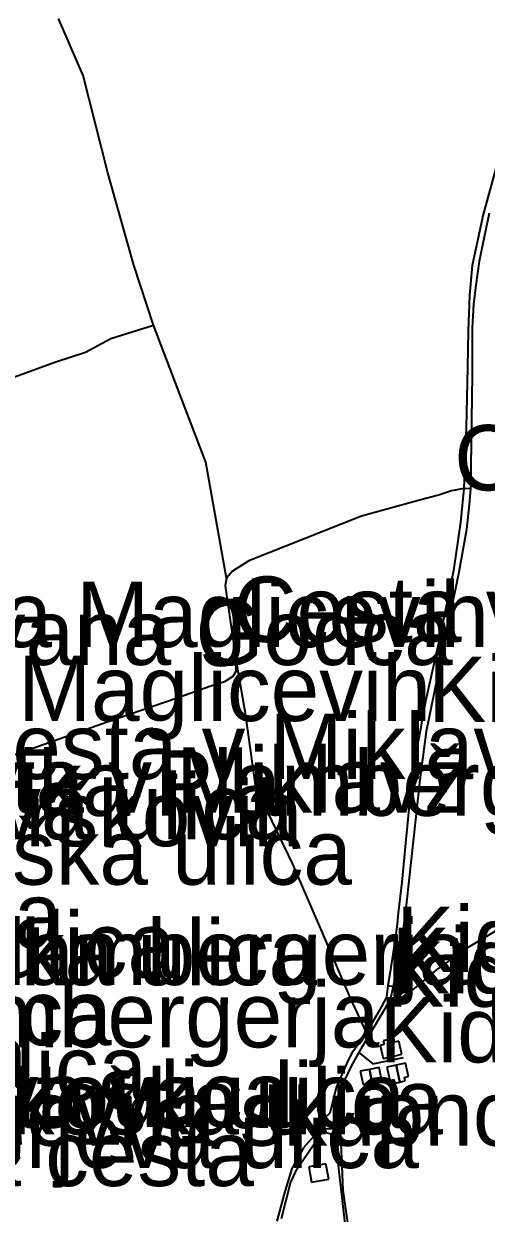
# Model space of a CAD drawing. Extents: x -8864 to 13231, y -7697 to 8949.
# Drawn here: x 786 to 1225, y 676 to 1805 of the extents above; entities that cross this region are included whole.
import ezdxf

# ---------------------------------------------------------------- set-up
doc = ezdxf.new("R2010")
doc.units = 0
for name, color, linetype in [('OSM_BUILDING_HOUSE', 9, 'CONTINUOUS'), ('OSM_HIGHWAY_CYCLEWAY', 8, 'CONTINUOUS'), ('OSM_HIGHWAY_FOOTWAY', 8, 'CONTINUOUS'), ('OSM_HIGHWAY_PATH', 8, 'CONTINUOUS'), ('OSM_HIGHWAY_RESIDENTIAL', 8, 'CONTINUOUS'), ('OSM_HIGHWAY_TERTIARY', 8, 'CONTINUOUS'), ('OSM_HIGHWAY_TRACK', 8, 'CONTINUOUS'), ('OSM_HIGHWAY_UNCLASSIFIED', 8, 'CONTINUOUS'), ('OSM_LABELS', 8, 'CONTINUOUS')]:
    doc.layers.add(name, color=color, linetype=linetype)

msp = doc.modelspace()

# ---------------------------------------------------------------- linework, layer by layer
at = {"layer": 'OSM_BUILDING_HOUSE'}
for p, q in [((1128.376847, 836.263685), (1124.487107, 835.329647)), ((1132.43504, 840.933872), (1127.53458, 839.755206)), ((1127.53458, 839.755206), (1128.376847, 836.263685)), ((1137.366128, 842.123657), (1132.43504, 840.933872)), ((1136.263525, 825.010758), (1132.43504, 840.933872)), ((1132.43504, 840.933872), (1136.263525, 825.010758)), ((1138.208395, 838.621017), (1137.366128, 842.123657)), ((1142.167047, 839.577294), (1138.208395, 838.621017)), ((1145.160922, 827.145701), (1142.167047, 839.577294)), ((1124.487107, 835.329647), (1127.480981, 822.898055)), ((1127.480981, 822.898055), (1136.263525, 825.010758)), ((1136.263525, 825.010758), (1145.160922, 827.145701)), ((1123.476387, 814.525077), (1114.387565, 812.657002)), ((1126.064442, 801.937811), (1123.476387, 814.525077)), ((1139.778073, 816.6489), (1130.934274, 814.702989)), ((1130.934274, 814.702989), (1133.683126, 802.238037)), ((1148.690785, 818.60593), (1139.778073, 816.6489)), ((1143.300279, 800.659069), (1139.778073, 816.6489)), ((1139.778073, 816.6489), (1143.300279, 800.659069)), ((1151.447293, 806.096501), (1148.690785, 818.60593)), ((1114.387565, 812.657002), (1105.666278, 810.855644)), ((1105.666278, 810.855644), (1108.231362, 798.401812)), ((1117.687719, 796.611574), (1114.387565, 812.657002)), ((1114.387565, 812.657002), (1117.687719, 796.611574)), ((1122.082819, 801.114969), (1126.064442, 801.937811)), ((1133.683126, 802.238037), (1137.634122, 803.105358)), ((1137.634122, 803.105358), (1138.407476, 799.580479)), ((1143.300279, 800.659069), (1148.284965, 801.74878)), ((1147.519269, 805.2403), (1151.447293, 806.096501)), ((1148.284965, 801.74878), (1147.519269, 805.2403)), ((1108.231362, 798.401812), (1112.15173, 799.202416)), ((1112.15173, 799.202416), (1112.894456, 795.621939)), ((1112.894456, 795.621939), (1117.687719, 796.611574)), ((1117.687719, 796.611574), (1122.794917, 797.667926)), ((1122.794917, 797.667926), (1122.082819, 801.114969)), ((1138.407476, 799.580479), (1143.300279, 800.659069)), ((1073.047591, 723.133966), (1056.830131, 720.220659)), ((1075.658617, 708.656387), (1073.047591, 723.133966)), ((1056.830131, 720.220659), (1059.433501, 705.74308)), ((1059.433501, 705.74308), (1075.658617, 708.656387))]:
    msp.add_line(p, q, dxfattribs=at)
at = {"layer": 'OSM_HIGHWAY_CYCLEWAY'}
for p, q in [((1238.369202, 1682.946334), (1222.274254, 1624.135338)), ((1222.274254, 1624.135338), (1211.906718, 1575.698828)), ((1211.906718, 1575.698828), (1209.32632, 1547.688825)), ((1209.32632, 1547.688825), (1208.055263, 1513.818851)), ((1208.055263, 1513.818851), (1207.404421, 1478.937002)), ((1207.404421, 1478.937002), (1206.363073, 1421.971841)), ((1206.363073, 1421.971841), (1204.127238, 1364.061524)), ((1204.127238, 1364.061524), (1200.819428, 1331.881712)), ((1200.819428, 1331.881712), (1194.203807, 1286.302911)), ((1194.203807, 1286.302911), (1181.156332, 1223.021879)), ((1181.156332, 1223.021879), (1168.484049, 1166.423661)), ((1168.484049, 1166.423661), (1165.283436, 1151.078761)), ((1165.283436, 1151.078761), (1162.802578, 1135.622666)), ((1162.802578, 1135.622666), (1157.396758, 1107.957369)), ((1157.396758, 1107.957369), (1153.736727, 1079.269078)), ((1153.736727, 1079.269078), (1148.759697, 1030.55458)), ((1148.759697, 1030.55458), (1145.038411, 990.357614)), ((1145.038411, 990.357614), (1141.677001, 961.313499)), ((1141.677001, 961.313499), (1140.627997, 950.649906)), ((1140.627997, 950.649906), (1139.058318, 938.852124)), ((1139.058318, 938.852124), (1134.134887, 905.148942)), ((1134.134887, 905.148942), (1131.952651, 892.294808)), ((1131.952651, 892.294808), (1130.39063, 881.386586)), ((1130.39063, 881.386586), (1123.430445, 868.187748)), ((1123.430445, 868.187748), (1111.699969, 847.827957)), ((1111.699969, 847.827957), (1099.663214, 830.737297)), ((1097.442693, 827.924065), (1092.404408, 818.005478)), ((1099.663214, 830.737297), (1097.442693, 827.924065)), ((1092.404408, 818.005478), (1082.634116, 795.577461)), ((1082.634116, 795.577461), (1076.715279, 771.259131)), ((1076.715279, 771.259131), (1070.972553, 765.832818)), ((1070.972553, 765.832818), (1071.876075, 755.869753)), ((1071.876075, 755.869753), (1072.534574, 754.479816)), ((1072.534574, 754.479816), (1073.284957, 752.889729)), ((1073.284957, 752.889729), (1077.626458, 751.522031)), ((1079.816351, 751.566509), (1077.626458, 751.522031)), ((1077.626458, 751.522031), (1077.733656, 740.558211)), ((1082.580517, 751.633226), (1079.816351, 751.566509)), ((1087.167041, 751.744421), (1082.580517, 751.633226)), ((1087.496291, 742.859946), (1087.167041, 751.744421)), ((1077.733656, 740.558211), (1082.787255, 737.811697)), ((1082.787255, 737.811697), (1087.496291, 742.859946))]:
    msp.add_line(p, q, dxfattribs=at)
at = {"layer": 'OSM_HIGHWAY_FOOTWAY'}
for p, q in [((1131.952651, 892.294808), (1136.784198, 891.316293)), ((1134.088945, 878.762386), (1130.39063, 881.386586)), ((1136.784198, 891.316293), (1140.71988, 889.425979)), ((1140.71988, 889.425979), (1139.693847, 885.734308)), ((1139.693847, 885.734308), (1140.612683, 883.26578)), ((1140.612683, 883.26578), (1144.00472, 883.888472)), ((1144.00472, 883.888472), (1146.677002, 885.934459)), ((1068.905171, 751.711063), (1044.157848, 715.872938)), ((1072.534574, 754.479816), (1068.905171, 751.711063)), ((1089.356934, 697.914957), (1087.496291, 742.859946)), ((1044.157848, 715.872938), (1039.433499, 705.809797)), ((1039.433499, 705.809797), (1030.505473, 670.905709)), ((1120.704564, 479.917303), (1089.356934, 697.914957))]:
    msp.add_line(p, q, dxfattribs=at)
at = {"layer": 'OSM_HIGHWAY_PATH'}
for p, q in [((868.828579, 1506.502225), (909.303316, 1519.122849)), ((844.663186, 1493.392343), (868.828579, 1506.502225)), ((816.347716, 1484.418912), (844.663186, 1493.392343)), ((758.346178, 1463.358593), (816.347716, 1484.418912))]:
    msp.add_line(p, q, dxfattribs=at)
at = {"layer": 'OSM_HIGHWAY_RESIDENTIAL'}
for p, q in [((1104.37225, 828.746908), (1117.473323, 818.116673)), ((1117.473323, 818.116673), (1146.799513, 823.843212)), ((1062.021556, 749.943063), (1051.608079, 738.100804)), ((1068.813287, 754.691087), (1062.021556, 749.943063)), ((1071.876075, 755.869753), (1068.813287, 754.691087)), ((1082.657087, 756.336772), (1071.876075, 755.869753)), ((1051.608079, 738.100804), (1040.543759, 718.697289)), ((1040.543759, 718.697289), (1033.330895, 694.479034)), ((1033.330895, 694.479034), (1026.37071, 668.503899))]:
    msp.add_line(p, q, dxfattribs=at)
at = {"layer": 'OSM_HIGHWAY_TERTIARY'}
for p, q in [((1228.108864, 1625.425199), (1218.667822, 1579.790801)), ((1218.667822, 1579.790801), (1215.497836, 1557.073677)), ((1215.497836, 1557.073677), (1213.246688, 1538.615319)), ((1213.246688, 1538.615319), (1212.059858, 1516.47641)), ((1212.059858, 1516.47641), (1211.837805, 1472.365382)), ((1211.837805, 1472.365382), (1210.229842, 1363.872492)), ((1210.229842, 1363.872492), (1208.9205, 1348.861177)), ((1208.9205, 1348.861177), (1206.600439, 1325.109941)), ((1206.600439, 1325.109941), (1199.395231, 1284.701704)), ((1199.395231, 1284.701704), (1168.17777, 1133.365409)), ((1168.17777, 1133.365409), (1162.067509, 1087.597578)), ((1162.067509, 1087.597578), (1157.856176, 1046.655606)), ((1157.856176, 1046.655606), (1149.670877, 971.37664)), ((1149.670877, 971.37664), (1145.467201, 938.329508)), ((1145.467201, 938.329508), (1142.258931, 919.059427)), ((1142.258931, 919.059427), (1139.043004, 901.846453)), ((1139.043004, 901.846453), (1136.784198, 891.316293)), ((1136.784198, 891.316293), (1134.088945, 878.762386)), ((1134.088945, 878.762386), (1126.09507, 865.485712)), ((1126.09507, 865.485712), (1116.271179, 848.839831)), ((1116.271179, 848.839831), (1113.476386, 844.102927)), ((1113.476386, 844.102927), (1104.37225, 828.746908)), ((1104.37225, 828.746908), (1097.618804, 817.115918)), ((1097.618804, 817.115918), (1090.895985, 803.127597)), ((1090.895985, 803.127597), (1087.534576, 793.909537)), ((1087.534576, 793.909537), (1084.724468, 780.143605)), ((1084.724468, 780.143605), (1083.170104, 766.02185)), ((1083.170104, 766.02185), (1082.657087, 756.336772)), ((1082.657087, 756.336772), (1082.580517, 751.633226)), ((1082.580517, 751.633226), (1082.787255, 737.811697)), ((1082.787255, 737.811697), (1093.775005, 642.695557))]:
    msp.add_line(p, q, dxfattribs=at)
at = {"layer": 'OSM_HIGHWAY_TRACK'}
for p, q in [((842.549863, 1755.923565), (818.981713, 1810.197808)), ((865.888303, 1663.609537), (842.549863, 1755.923565)), ((890.47483, 1576.176966), (865.888303, 1663.609537)), ((909.303316, 1519.122849), (890.47483, 1576.176966)), ((943.514652, 1429.399663), (909.303316, 1519.122849)), ((958.920473, 1389.013665), (943.514652, 1429.399663)), ((978.621853, 1279.019644), (958.920473, 1389.013665)), ((996.592759, 1150.611742), (987.335484, 1203.184704)), ((1006.508533, 1080.514461), (996.592759, 1150.611742)), ((1041.485566, 1007.637306), (1006.508533, 1080.514461)), ((1069.03534, 944.033808), (1041.485566, 1007.637306)), ((1209.280378, 929.233763), (1295.20688, 980.917165)), ((1096.232892, 880.219039), (1069.03534, 944.033808)), ((1178.706102, 907.406199), (1209.280378, 929.233763)), ((1157.182363, 889.62613), (1178.706102, 907.406199)), ((1134.088945, 878.762386), (1145.987875, 881.52002)), ((1145.987875, 881.52002), (1157.182363, 889.62613)), ((1111.699969, 847.827957), (1096.232892, 880.219039)), ((1113.476386, 844.102927), (1111.699969, 847.827957))]:
    msp.add_line(p, q, dxfattribs=at)
at = {"layer": 'OSM_HIGHWAY_UNCLASSIFIED'}
for p, q in [((1180.061385, 1357.756771), (1163.292624, 1353.420169)), ((1192.17471, 1361.715311), (1180.061385, 1357.756771)), ((1204.127238, 1364.061524), (1192.17471, 1361.715311)), ((1210.229842, 1363.872492), (1204.127238, 1364.061524)), ((1163.292624, 1353.420169), (1106.738253, 1337.941835)), ((1106.738253, 1337.941835), (999.632575, 1295.454254)), ((999.632575, 1295.454254), (984.356923, 1285.746937)), ((978.621853, 1279.019644), (977.373767, 1271.892049)), ((984.356923, 1285.746937), (978.621853, 1279.019644)), ((977.373767, 1271.892049), (978.27729, 1265.431624)), ((978.27729, 1265.431624), (984.379894, 1223.800243)), ((984.379894, 1223.800243), (987.335484, 1203.184704)), ((987.335484, 1203.184704), (987.435024, 1190.375048)), ((984.624917, 1185.671503), (976.554472, 1180.523178)), ((987.435024, 1190.375048), (984.624917, 1185.671503)), ((962.787242, 1176.208815), (930.750485, 1164.711259)), ((976.554472, 1180.523178), (962.787242, 1176.208815)), ((930.750485, 1164.711259), (865.237461, 1142.11645)), ((865.237461, 1142.11645), (753.575887, 1102.831282))]:
    msp.add_line(p, q, dxfattribs=at)

# ---------------------------------------------------------------- texts
at = {"layer": 'OSM_LABELS'}
for s, p in [('Cesta v Miklavž', (1194.894029, 1362.249097)), ('Ulica Maglicevih', (628.433054, 1213.477723)), ('Cesta v Miklavž', (985.151143, 1218.420703)), ('Ulica Ivana Godca', (515.635585, 1196.540807)), ('Ulica Maglicevih', (573.332102, 1143.377497)), ('Kidričeva cesta', (1170.056341, 1142.472361)), ('Cesta v Miklavž', (715.241273, 1088.337024)), ('Ulica Ludvika Plambergerja', (393.89279, 1053.391974)), ('Cesta v Miklavž', (626.57087, 1056.380878)), ('Smukova ulica', (502.69871, 1031.121533)), ('Ulica Trškovih', (529.348885, 1024.547621)), ('Uskoška ulica', (585.810047, 988.008443)), ('Sadjarska ulica', (260.152128, 928.028572)), ('Češnjeva ulica', (391.016496, 899.868702)), ('Kidričeva cesta', (1139.66202, 905.15968)), ('Ulica Ludvika Plambergerja', (197.381339, 892.828544)), ('Stranska ulica', (543.509263, 892.584275)), ('Kidričeva cesta', (1135.436572, 885.039339)), ('Kidričeva cesta', (1130.092008, 872.124049)), ('Ulica Ludvika Plambergerja', (113.868903, 833.580922)), ('Kratka ulica', (436.101829, 835.608935)), ('Kidričeva cesta', (1123.857149, 819.363245)), ('Holcerjeva ulica', (203.88009, 794.290804)), ('Holcerjeva ulica', (317.429907, 782.794699)), ('Holcerjeva ulica', (454.249655, 757.964635)), ('Horvatova ulica', (576.399779, 757.051725)), ('Uskoška ulica', (672.440037, 751.006672)), ('Krajevna skupnost Skoke', (640.680009, 740.242418)), ('Holcerjeva ulica', (575.82521, 719.084586)), ('Kmečka cesta', (483.602155, 701.98703))]:
    msp.add_text(s, height=62.042552, dxfattribs=at).set_placement(p)

doc.saveas('drawing.dxf')
